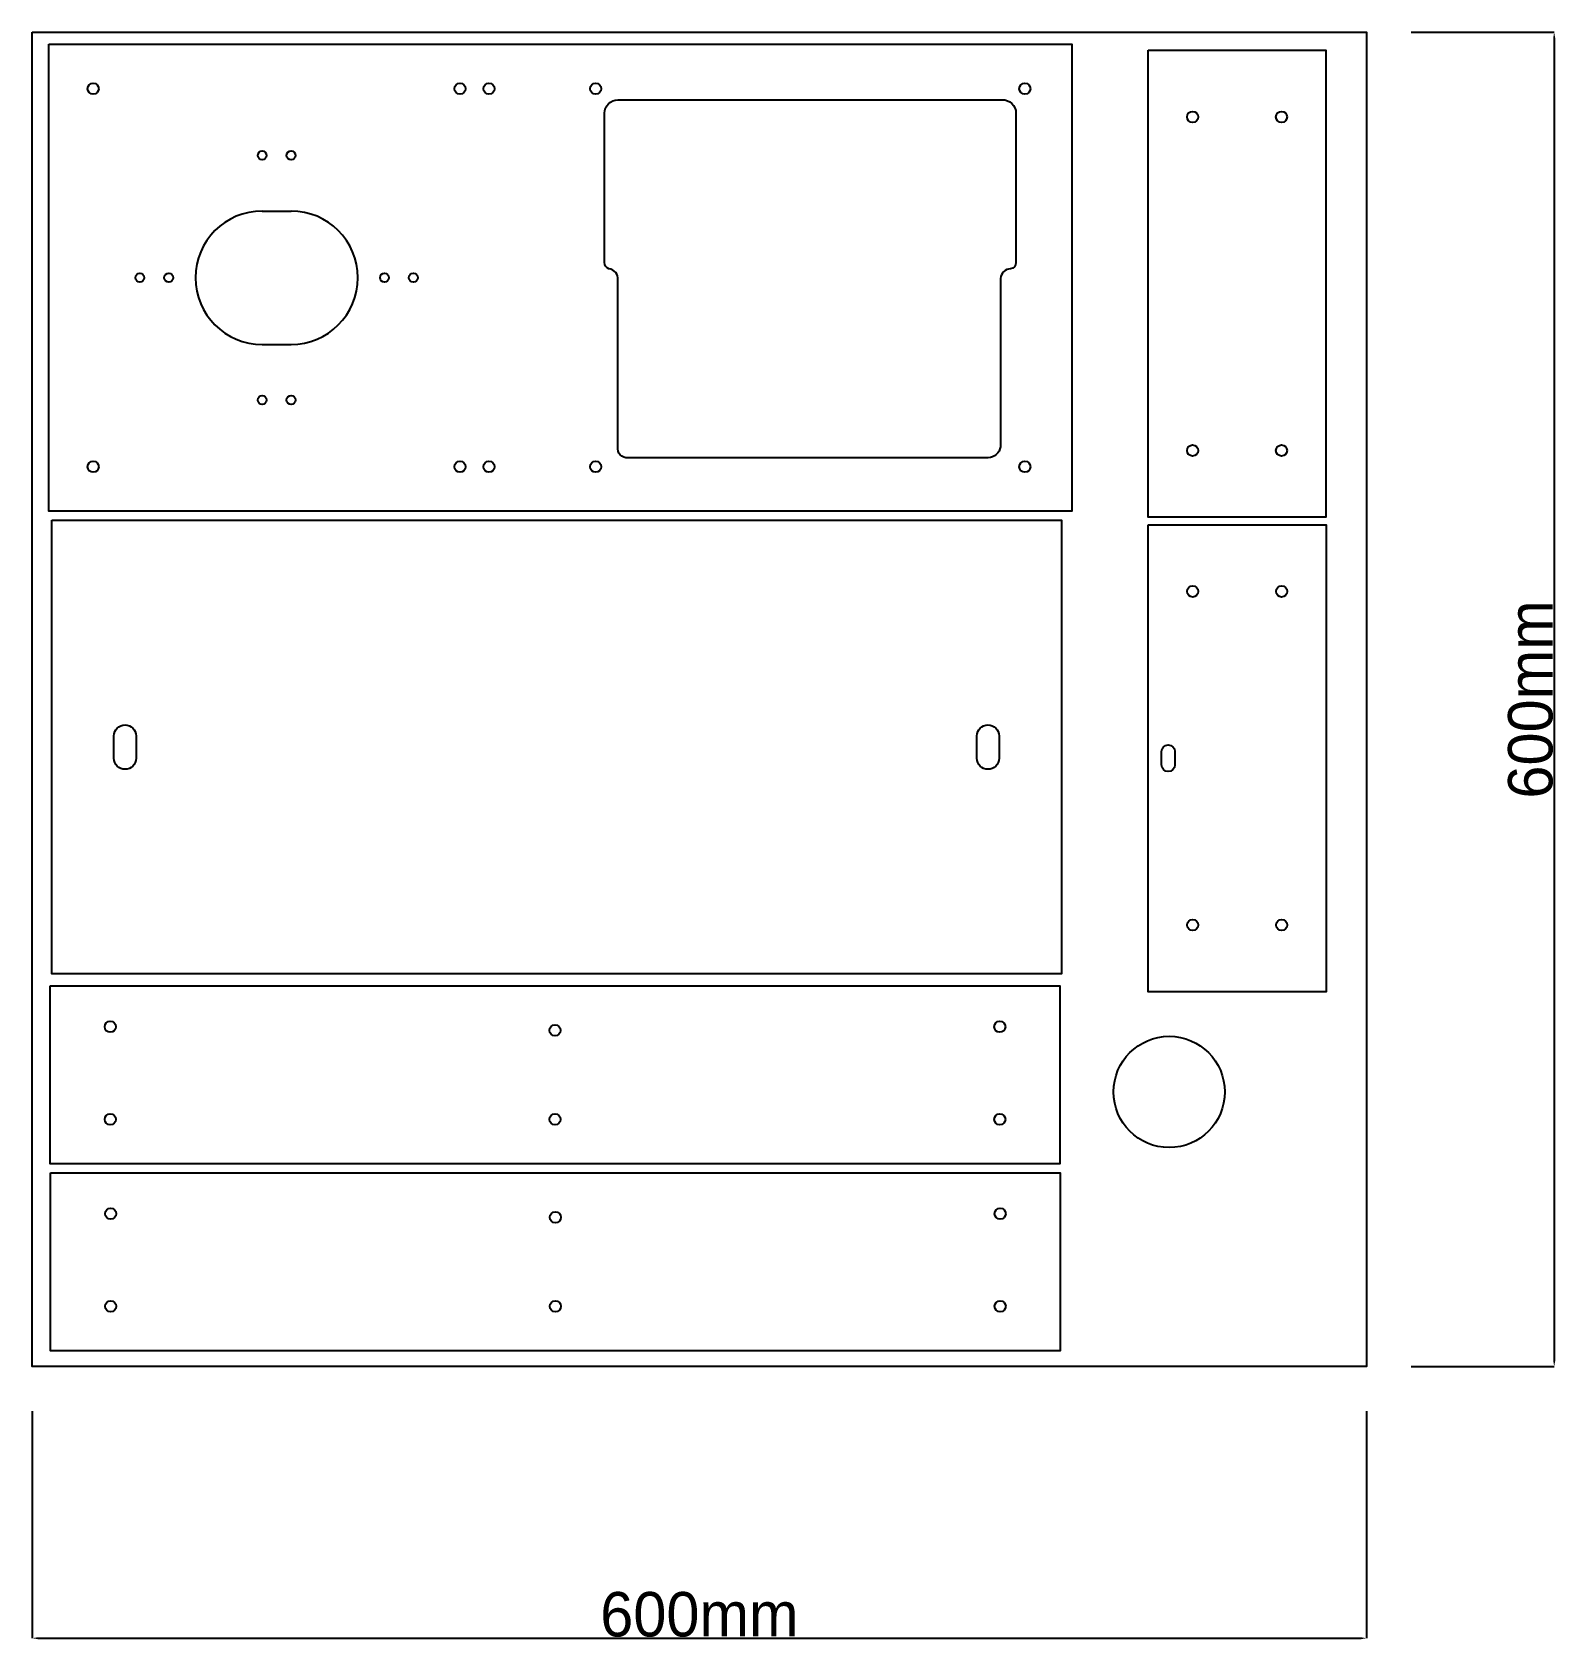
# Model space of a CAD drawing. Header units: millimetres. Extents: x -196 to 491, y -1377 to -652.
import ezdxf

# ---------------------------------------------------------------- set-up
doc = ezdxf.new("R2010")
doc.units = ezdxf.units.MM
doc.layers.add('Corte B (5mm Acr. Transp.) Todo Junto', color=210, linetype='Continuous')
doc.layers.add('Texto', color=10, linetype='Continuous')
doc.dimstyles.new('ISO-25', dxfattribs={"dimtxt": 2.5, "dimasz": 2.5, "dimexe": 1.25, "dimexo": 0.625, "dimtad": 1, "dimtxsty": 'Standard', "dimcen": 2.5, "dimadec": 0, "dimazin": 0, "dimtfac": 1, "dimtmove": 0, "dimatfit": 3, "dimfxl": 1, "dimarcsym": 0})

# ---------------------------------------------------------------- blocks, each defined once
blk = doc.blocks.new('*D1')
at = {"layer": 'Defpoints', "color": 0, "transparency": 16777216}
for p in [(404.02, -651.99), (404.02, -1251.99), (488.4, -1251.99)]:
    blk.add_point(p, dxfattribs=at)
at = {"layer": 'Texto', "color": 0, "lineweight": -2, "transparency": 16777216}
for p, q in [((424.02, -651.99), (488.4, -651.99)), ((488.4, -654.49), (488.4, -1249.49)), ((424.02, -1251.99), (488.4, -1251.99))]:
    blk.add_line(p, q, dxfattribs=at)
at = {"layer": 'Texto', "color": 0, "transparency": 16777216}
for points in [[(487.98, -654.49), (488.82, -654.49), (488.4, -651.99)], [(487.98, -1249.49), (488.82, -1249.49), (488.4, -1251.99)]]:
    blk.add_solid(points, dxfattribs=at)
at = {"layer": 'Texto', "color": 0, "transparency": 16777216, "insert": (477.78, -951.99), "char_height": 20, "attachment_point": 5, "rotation": 90}
blk.add_mtext('600mm', dxfattribs=at)
blk = doc.blocks.new('*D2')
at = {"layer": 'Defpoints', "color": 0, "transparency": 16777216}
for p in [(-195.98, -1251.99), (404.02, -1251.99), (404.02, -1374.1)]:
    blk.add_point(p, dxfattribs=at)
at = {"layer": 'Texto', "color": 0, "lineweight": -2, "transparency": 16777216}
for p, q in [((-195.98, -1271.99), (-195.98, -1374.1)), ((404.02, -1271.99), (404.02, -1374.1)), ((-193.48, -1374.1), (401.52, -1374.1))]:
    blk.add_line(p, q, dxfattribs=at)
at = {"layer": 'Texto', "color": 0, "transparency": 16777216}
for points in [[(-193.48, -1373.68), (-193.48, -1374.52), (-195.98, -1374.1)], [(401.52, -1373.68), (401.52, -1374.52), (404.02, -1374.1)]]:
    blk.add_solid(points, dxfattribs=at)
at = {"layer": 'Texto', "color": 0, "transparency": 16777216, "insert": (104.02, -1363.47), "char_height": 20, "attachment_point": 5}
blk.add_mtext('600mm', dxfattribs=at)

msp = doc.modelspace()

# ---------------------------------------------------------------- linework, layer by layer
at = {"layer": 'Corte B (5mm Acr. Transp.) Todo Junto'}
for p, q in [((-92.588, -732.377), (-79.588, -732.377)), ((-92.588, -792.377), (-79.588, -792.377))]:
    msp.add_line(p, q, dxfattribs=at)
for points in [[(-188.569, -657.377), (271.431, -657.377), (271.431, -867.377), (-188.569, -867.377)], [(305.779, -660.07), (385.779, -660.07), (385.779, -870.07), (305.779, -870.07)], [(-187.222, -871.416), (266.778, -871.416), (266.778, -1075.416), (-187.222, -1075.416)], [(305.84, -873.435), (385.84, -873.435), (385.84, -1083.435), (305.84, -1083.435)], [(-187.895, -1080.8), (266.105, -1080.8), (266.105, -1160.8), (-187.895, -1160.8)], [(-187.723, -1164.857), (266.277, -1164.857), (266.277, -1244.857), (-187.723, -1244.857)]]:
    msp.add_lwpolyline(points, close=True, dxfattribs=at)
msp.add_lwpolyline([(61.372, -755.47), (61.372, -688.379, -0.410542), (67.372, -682.379), (240.135, -682.379, -0.4234577), (246.374, -688.379), (246.374, -755.47, -0.4049231), (243.871, -758.379, 0.3796665), (239.371, -762.656), (239.371, -838.379, -0.3636118), (233.871, -843.379), (71.871, -843.379, -0.4903432), (67.371, -838.379), (67.371, -763.379, 0.4126662), (63.319, -758.379, -0.3302905), (61.372, -755.47)], format="xyb", dxfattribs=at)
for points in [[(-159.222, -968.416, -1), (-149.222, -968.416), (-149.222, -978.416, -1), (-159.222, -978.416)], [(228.778, -968.416, -1), (238.778, -968.416), (238.778, -978.416, -1), (228.778, -978.416)], [(311.84, -975.435, -1), (317.84, -975.435), (317.84, -981.435, -1), (311.84, -981.435)]]:
    msp.add_lwpolyline(points, format="xyb", close=True, dxfattribs=at)
for centre, radius in [((-168.569, -677.377), 2.5), ((-3.608, -677.377), 2.5), ((9.392, -677.377), 2.5), ((57.375, -677.377), 2.5), ((250.373, -677.377), 2.5), ((325.779, -690.07), 2.5), ((365.779, -690.07), 2.5), ((-92.588, -707.377), 2), ((-79.588, -707.377), 2), ((-147.588, -762.377), 2), ((-134.588, -762.377), 2), ((-37.588, -762.377), 2), ((-24.588, -762.377), 2), ((-92.588, -817.377), 2), ((-79.588, -817.377), 2), ((325.779, -840.07), 2.5), ((365.779, -840.07), 2.5), ((-168.569, -847.377), 2.5), ((-3.608, -847.377), 2.5), ((9.392, -847.377), 2.5), ((57.375, -847.377), 2.5), ((250.373, -847.377), 2.5), ((325.84, -903.435), 2.5), ((365.84, -903.435), 2.5), ((325.84, -1053.435), 2.5), ((365.84, -1053.435), 2.5), ((-160.895, -1099.163), 2.5), ((39.105, -1100.8), 2.5), ((239.105, -1099.163), 2.5), ((315.273, -1128.47), 25), ((-160.895, -1140.8), 2.5), ((39.105, -1140.8), 2.5), ((239.105, -1140.8), 2.5), ((-160.723, -1183.22), 2.5), ((239.277, -1183.22), 2.5), ((39.277, -1184.857), 2.5), ((-160.723, -1224.857), 2.5), ((39.277, -1224.857), 2.5), ((239.277, -1224.857), 2.5)]:
    msp.add_circle(centre, radius, dxfattribs=at)
for centre, start, end in [((-92.588, -762.377), 90, 270), ((-79.588, -762.377), 270, 90)]:
    msp.add_arc(centre, 30, start, end, dxfattribs=at)
at = {"layer": 'Texto'}
msp.add_lwpolyline([(-195.977, -651.993), (404.023, -651.993), (404.023, -1251.993), (-195.977, -1251.993)], close=True, dxfattribs=at)

# ---------------------------------------------------------------- dimensions: what is measured, and where the dimension line sits
dim = msp.add_linear_dim(base=(488.4, -1251.993), p1=(404.023, -651.993), p2=(404.023, -1251.993), angle=90, dimstyle='ISO-25', override={"dimtxt": 20, "dimexe": 0, "dimexo": 20, "dimpost": 'mm'}, dxfattribs=at)
dim.commit()
dim.dimension.update_dxf_attribs({"geometry": '*D1', "text_midpoint": (477.775, -951.993)})
dim = msp.add_linear_dim(base=(404.023, -1374.099), p1=(-195.977, -1251.993), p2=(404.023, -1251.993), dimstyle='ISO-25', override={"dimtxt": 20, "dimexe": 0, "dimexo": 20, "dimpost": 'mm'}, dxfattribs=at)
dim.commit()
dim.dimension.update_dxf_attribs({"geometry": '*D2', "text_midpoint": (104.023, -1363.474)})

doc.saveas('drawing.dxf')
